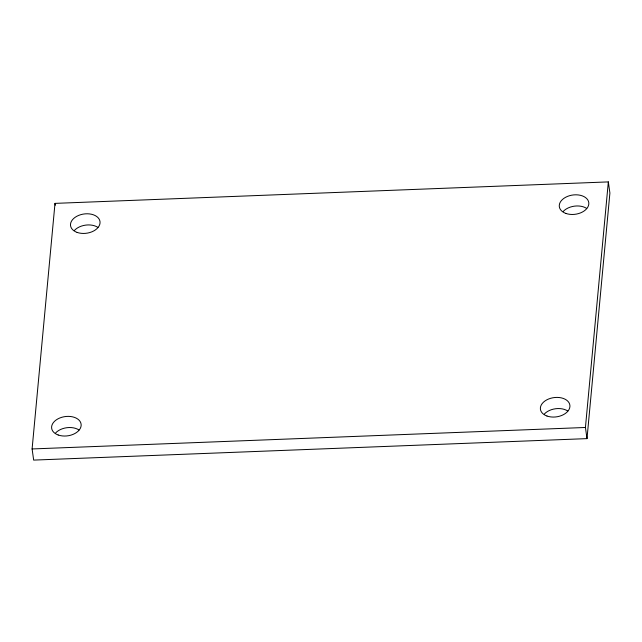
<?xml version="1.0" encoding="UTF-8"?>
<svg xmlns="http://www.w3.org/2000/svg" width="642" height="642" viewBox="0 0 642 642"><rect width="100%" height="100%" fill="white"/><g stroke="black" fill="none" stroke-linecap="round" stroke-linejoin="round"><path stroke-width="0.96" d="M32.1 448.951L55.003 203.378L608.335 181.903L609.9 193.049L586.997 438.622L33.665 460.097L32.1 448.951L585.432 427.476L608.335 181.903M585.432 427.476L586.997 438.622M55.003 203.378L55.268 205.239M74.52 230.342A14.87 9.71 -8 0 1 97.929 227.404M563.299 211.37A14.87 9.71 -8 0 1 586.7 208.433M544.4 413.97A14.87 9.71 -8 0 1 567.801 411.032M55.629 432.941A14.87 9.71 -8 0 1 79.03 430.004M546.984 416.032A14.87 9.71 -8 0 0 569.911 406.667A14.87 9.71 -8 0 0 548.573 399.019A14.87 9.71 -8 0 0 546.984 416.032M565.883 213.433A14.87 9.71 -8 0 0 588.81 204.068A14.87 9.71 -8 0 0 567.464 196.42A14.87 9.71 -8 0 0 565.883 213.433M77.104 232.404A14.87 9.71 -8 0 0 100.032 223.039A14.87 9.71 -8 0 0 78.693 215.391A14.87 9.71 -8 0 0 77.104 232.404M58.213 435.003A14.87 9.71 -8 0 0 81.141 425.638A14.87 9.71 -8 0 0 59.794 417.99A14.87 9.71 -8 0 0 58.213 435.003"/></g></svg>
